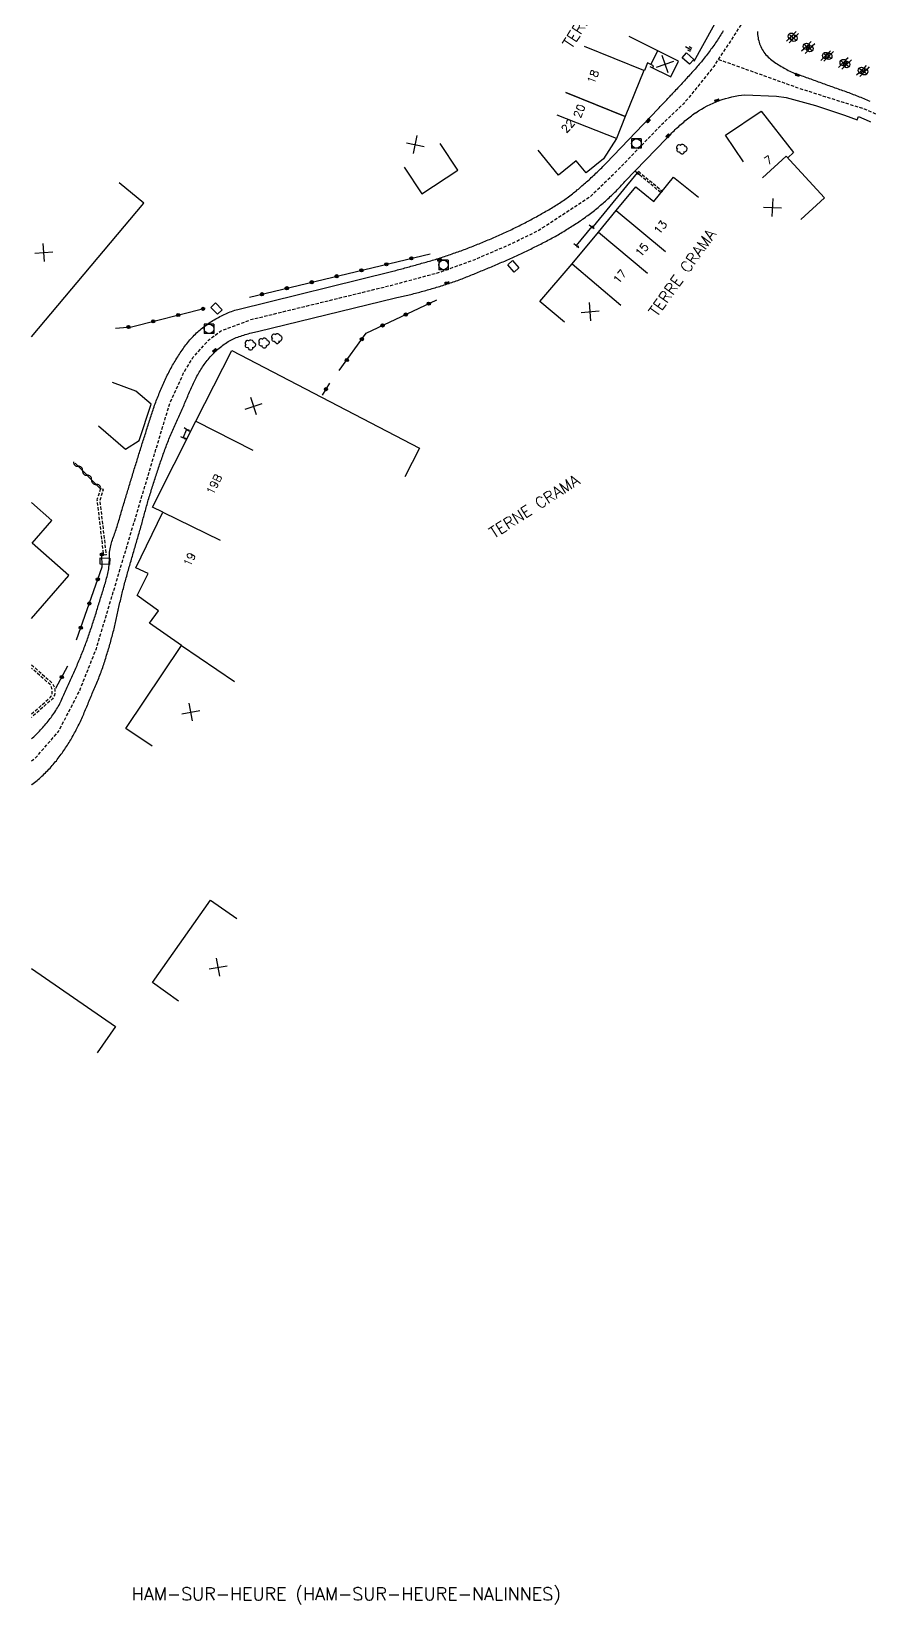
# Model space of a CAD drawing. Header units: millimetres. Extents: x 151000 to 152000, y 111999 to 113000.
# Drawn here: x 151000 to 151130.9, y 112011.5 to 112257.2 of the extents above; entities that cross this region are included whole.
import ezdxf
from ezdxf.enums import TextEntityAlignment as Align

# ---------------------------------------------------------------- set-up
doc = ezdxf.new("R2010")
doc.units = ezdxf.units.MM
doc.linetypes.add('DASHED', pattern=[0.75, 0.5, -0.25])
doc.layers.get('0').update_dxf_attribs({"linetype": 'CONTINUOUS'})
for name, color, linetype in [('W0001', 6, 'DASHED'), ('W0008', 7, 'CONTINUOUS'), ('W0100', 7, 'CONTINUOUS'), ('W0105', 7, 'CONTINUOUS'), ('W0112', 1, 'DASHED'), ('W0211', 2, 'CONTINUOUS'), ('W0300', 7, 'CONTINUOUS'), ('W0302', 3, 'CONTINUOUS'), ('W0310', 3, 'CONTINUOUS'), ('W0322', 7, 'CONTINUOUS'), ('W0400', 7, 'CONTINUOUS'), ('W0420', 7, 'CONTINUOUS'), ('W0454', 7, 'CONTINUOUS'), ('W0980', 7, 'CONTINUOUS'), ('W0989', 7, 'CONTINUOUS'), ('W0991', 7, 'CONTINUOUS'), ('W1102', 7, 'CONTINUOUS'), ('W1471', 7, 'CONTINUOUS')]:
    doc.layers.add(name, color=color, linetype=linetype)
doc.styles.get("Standard").update_dxf_attribs({"font": 'romans.shx', "width": 0.85})

# ---------------------------------------------------------------- blocks, each defined once
blk = doc.blocks.new('T400')
for p, q in [((-0.15, 0.3), (0.15, 0.3)), ((-0.15, -0.25), (-0.15, 0.3)), ((-0.15, 0.15), (0.15, 0.15)), ((-0.15, 0), (0.15, 0)), ((0.15, 0.3), (0.15, -0.25)), ((-0.15, -0.15), (0.15, -0.15)), ((-0.15, -0.25), (-0.15, -0.3)), ((-0.15, -0.3), (0.15, -0.3)), ((0.15, -0.3), (0.15, -0.25))]:
    blk.add_line(p, q)
blk = doc.blocks.new('t211o')
at = {"color": 0, "linetype": 'Continuous'}
for p, q in [((-0.29, 0.5), (-0.29, 0)), ((0, 1), (0, 0)), ((0.29, 0.5), (0.29, 0))]:
    blk.add_line(p, q, dxfattribs=at)
blk = doc.blocks.new('t991o')
at = {"color": 0, "linetype": 'Continuous'}
for p, q in [((-1, 1), (1, -1)), ((-1, -1), (1, 1))]:
    blk.add_line(p, q, dxfattribs=at)
blk = doc.blocks.new('T454')
for p, q in [((-0.25, 0.25), (0.25, -0.25)), ((-0.25, -0.25), (0.25, 0.25)), ((0.75, 0.75), (0.375, 0.375)), ((-0.375, -0.375), (-0.75, -0.75))]:
    blk.add_line(p, q)
blk.add_ellipse((0, 0), major_axis=(0.354, 0.354), ratio=1, start_param=5.497787143782138, end_param=11.78097245096172)
blk = doc.blocks.new('t105o')
for p, q in [((-0.5, 0), (0.5, 0)), ((0.5, 0), (0.2, 0.1)), ((0.5, 0), (0.2, -0.1))]:
    blk.add_line(p, q)
blk = doc.blocks.new('T420')
for p, q in [((0.75, 0.75), (-0.75, 0.75)), ((-0.75, 0.75), (-0.75, -0.75)), ((0.75, 0.75), (0.75, -0.75)), ((0.75, -0.75), (-0.75, -0.75))]:
    blk.add_line(p, q)
blk.add_ellipse((0, 0), major_axis=(-0.53, 0.53), ratio=1, start_param=3.926991, end_param=10.210176)
blk = doc.blocks.new('T300')
for p, q in [((-0.8, 0.51), (-0.86, 0.34)), ((-0.86, 0.34), (-0.86, 0.17)), ((-0.86, 0.17), (-0.74, 0.06)), ((-0.69, 0.63), (-0.8, 0.51)), ((-0.8, -0.06), (-0.74, 0.06)), ((-0.74, 0.06), (-0.69, 0.11)), ((-0.57, 0.69), (-0.69, 0.63)), ((-0.46, 0.69), (-0.57, 0.69)), ((-0.29, 0.63), (-0.46, 0.69)), ((-0.29, 0.63), (-0.17, 0.74)), ((-0.23, 0.57), (-0.29, 0.63)), ((-0.17, 0.74), (-0.06, 0.8)), ((-0.06, 0.8), (0.06, 0.8)), ((0.06, 0.8), (0.23, 0.74)), ((0.23, 0.74), (0.34, 0.63)), ((0.34, 0.63), (0.4, 0.51)), ((0.46, 0.46), (0.34, 0.46)), ((0.4, 0.51), (0.4, 0.46)), ((0.57, 0.4), (0.46, 0.46)), ((0.57, 0.4), (0.69, 0.29)), ((0.69, 0.29), (0.74, 0.17)), ((0.74, 0.06), (0.69, -0.17)), ((0.74, 0.17), (0.74, 0.06)), ((-0.8, -0.17), (-0.8, -0.06)), ((-0.8, -0.23), (-0.8, -0.17)), ((-0.74, -0.34), (-0.8, -0.23)), ((-0.69, -0.4), (-0.74, -0.34)), ((-0.51, -0.46), (-0.69, -0.4)), ((-0.4, -0.46), (-0.51, -0.46)), ((-0.4, -0.46), (-0.34, -0.46)), ((-0.34, -0.46), (-0.34, -0.4)), ((-0.34, -0.51), (-0.34, -0.46)), ((-0.29, -0.63), (-0.34, -0.51)), ((-0.17, -0.74), (-0.29, -0.63)), ((-0.06, -0.8), (-0.17, -0.74)), ((0.06, -0.8), (-0.06, -0.8)), ((0.17, -0.74), (0.06, -0.8)), ((0.23, -0.69), (0.17, -0.74)), ((0.29, -0.46), (0.23, -0.46)), ((0.29, -0.63), (0.23, -0.69)), ((0.46, -0.4), (0.29, -0.46)), ((0.34, -0.51), (0.29, -0.63)), ((0.34, -0.51), (0.34, -0.46)), ((0.57, -0.34), (0.46, -0.4)), ((0.63, -0.29), (0.57, -0.34)), ((0.69, -0.17), (0.63, -0.29))]:
    blk.add_line(p, q)
blk = doc.blocks.new('t322o')
at = {"color": 0, "linetype": 'Continuous'}
for radius in [0.25, 0.15]:
    blk.add_circle((0, 0), radius, dxfattribs=at)
blk = doc.blocks.new('t310o')
at = {"color": 0, "linetype": 'Continuous'}
for centre, start, end in [((-0.5, 0.38), 216.8699, 323.1304), ((0.5, -0.37), 36.8699, 143.1303)]:
    blk.add_arc(centre, 0.625, start, end, dxfattribs=at)
blk = doc.blocks.new('T1471')
at = {"color": 0, "linetype": 'Continuous', "flags": 128}
blk.add_lwpolyline([(-0.75, -0.5), (-0.75, 0.5), (0.75, 0.5), (0.75, -0.5), (-0.75, -0.5)], dxfattribs=at)

msp = doc.modelspace()

# ---------------------------------------------------------------- linework, layer by layer
at = {"layer": 'W0001', "flags": 128}
for points in [[(151201.77, 112324.51), (151198.23, 112321.89), (151195.42, 112319.83), (151192.08, 112317.41), (151187.11, 112314), (151182.17, 112310.96), (151178.19, 112308.82), (151175.79, 112307.8), (151173.69, 112307.09), (151170.16, 112306.1), (151166.39, 112305.24), (151163.48, 112304.67), (151159.9, 112304.05), (151157.11, 112303.62), (151153.57, 112303.11), (151150.2, 112302.7), (151147.04, 112302.31), (151144.16, 112301.99), (151140.94, 112301.62), (151137.11, 112300.81), (151133.21, 112299.44), (151129.6, 112296.97), (151126.31, 112293.42), (151124.19, 112290.32), (151122.36, 112286.75), (151121.23, 112284.21), (151119.45, 112279.67), (151118.36, 112276.69), (151117.79, 112275.14), (151116.54, 112271.01), (151113.92, 112264.76), (151112.45, 112261.45), (151111.67, 112259.55), (151109.15, 112255.61), (151106.6, 112251.75), (151104.53, 112249.13), (151101.85, 112245.88)], [(151107.33, 112252.85), (151119.59, 112248.47), (151122.79, 112247.43), (151130.09, 112245.13), (151132.58, 112244.05), (151135.71, 112242.63), (151140.37, 112240.59), (151146.72, 112237.65), (151152.21, 112234.95), (151156.46, 112232.77), (151164.56, 112228.59), (151184.79, 112218.53)], [(151000, 112143.28), (151000.66, 112143.8), (151004.21, 112147.86), (151007.51, 112154.2), (151010.15, 112160.87), (151021.56, 112198.97), (151023.78, 112203.88), (151025.24, 112206.28), (151027.64, 112208.98), (151029.55, 112210.42), (151034.27, 112212.21), (151050.25, 112216.11), (151056.13, 112217.55), (151063.81, 112219.62), (151069.15, 112221.56), (151074.33, 112223.76), (151079.07, 112226.05), (151087.37, 112231.49), (151091.89, 112235.86), (151095.5, 112239.62), (151098.43, 112242.65), (151101.85, 112245.88)]]:
    msp.add_lwpolyline(points, dxfattribs=at)
at = {"layer": 'W0008', "flags": 128}
for points in [[(151108.09, 112257.33), (151107.96, 112257.12), (151107.83, 112256.9), (151107.7, 112256.69), (151107.57, 112256.48), (151107.44, 112256.27), (151107.3, 112256.06), (151107.17, 112255.85), (151107.03, 112255.64), (151106.89, 112255.44), (151106.75, 112255.23), (151106.6, 112255.03), (151106.46, 112254.83), (151106.32, 112254.62), (151106.17, 112254.42), (151106.02, 112254.22), (151105.87, 112254.02), (151105.73, 112253.82), (151105.58, 112253.62), (151105.42, 112253.42), (151105.27, 112253.23), (151105.12, 112253.03), (151104.97, 112252.83), (151104.81, 112252.64), (151104.66, 112252.45), (151104.5, 112252.26), (151104.34, 112252.08), (151104.17, 112251.89), (151104.01, 112251.71), (151103.85, 112251.52), (151103.68, 112251.34), (151103.52, 112251.16), (151103.35, 112250.97), (151103.18, 112250.79), (151103.02, 112250.61), (151102.85, 112250.43), (151102.69, 112250.24), (151102.52, 112250.06), (151102.35, 112249.87), (151102.18, 112249.68), (151102.01, 112249.5), (151101.84, 112249.31), (151101.67, 112249.13), (151101.5, 112248.94), (151101.33, 112248.76), (151101.16, 112248.57), (151100.98, 112248.39), (151100.81, 112248.2), (151100.64, 112248.02), (151100.47, 112247.83), (151100.3, 112247.65), (151100.12, 112247.47), (151099.95, 112247.28), (151099.91, 112247.24)], [(151113.42, 112257.22), (151113.43, 112256.96), (151113.45, 112256.72), (151113.48, 112256.47), (151113.52, 112256.23), (151113.56, 112255.99), (151113.62, 112255.76), (151113.69, 112255.52), (151113.76, 112255.29), (151113.85, 112255.07), (151113.95, 112254.84), (151114.06, 112254.62), (151114.17, 112254.41), (151114.3, 112254.19), (151114.44, 112253.98), (151114.6, 112253.77), (151114.76, 112253.57), (151114.93, 112253.38), (151115.11, 112253.2), (151115.29, 112253.03), (151115.48, 112252.87), (151115.68, 112252.71), (151115.88, 112252.56), (151116.08, 112252.41), (151116.29, 112252.27), (151116.5, 112252.13), (151116.71, 112252), (151116.93, 112251.87), (151117.15, 112251.74), (151117.37, 112251.61), (151117.59, 112251.49), (151117.81, 112251.36), (151118.03, 112251.24), (151118.25, 112251.12), (151118.48, 112251.01), (151118.71, 112250.91), (151118.94, 112250.81), (151119.17, 112250.71), (151119.4, 112250.62), (151119.63, 112250.53), (151119.87, 112250.45), (151120.1, 112250.36), (151120.34, 112250.28), (151120.57, 112250.2), (151120.81, 112250.12), (151121.05, 112250.04), (151121.28, 112249.96), (151121.52, 112249.87), (151121.76, 112249.79), (151121.99, 112249.71), (151122.22, 112249.62), (151122.46, 112249.53), (151122.7, 112249.44), (151122.93, 112249.35), (151123.17, 112249.27), (151123.41, 112249.18), (151123.64, 112249.09), (151123.88, 112249.01), (151124.12, 112248.92), (151124.36, 112248.84), (151124.59, 112248.75), (151124.83, 112248.67), (151125.07, 112248.59), (151125.31, 112248.5), (151125.54, 112248.42), (151125.78, 112248.33), (151126.02, 112248.25), (151126.26, 112248.16), (151126.49, 112248.08), (151126.73, 112247.99), (151126.97, 112247.91), (151127.21, 112247.82), (151127.44, 112247.73), (151127.68, 112247.65), (151127.92, 112247.56), (151128.15, 112247.47), (151128.39, 112247.38), (151128.62, 112247.29), (151128.86, 112247.2), (151129.09, 112247.1), (151129.33, 112247.01), (151129.56, 112246.92), (151129.8, 112246.82), (151130.03, 112246.73), (151130.27, 112246.63), (151130.5, 112246.54), (151130.73, 112246.44), (151130.97, 112246.34)], [(151000, 112146.72), (151000.18, 112146.88), (151000.36, 112147.05), (151000.54, 112147.23), (151000.72, 112147.41), (151000.9, 112147.59), (151001.08, 112147.77), (151001.25, 112147.96), (151001.43, 112148.14), (151001.6, 112148.33), (151001.77, 112148.52), (151001.94, 112148.71), (151002.11, 112148.9), (151002.27, 112149.09), (151002.43, 112149.29), (151002.59, 112149.49), (151002.75, 112149.69), (151002.91, 112149.89), (151003.06, 112150.09), (151003.21, 112150.3), (151003.36, 112150.5), (151003.51, 112150.71), (151003.65, 112150.92), (151003.79, 112151.14), (151003.93, 112151.35), (151004.06, 112151.57), (151004.19, 112151.79), (151004.31, 112152.02), (151004.43, 112152.25), (151004.54, 112152.47), (151004.65, 112152.7), (151004.76, 112152.94), (151004.87, 112153.17), (151004.97, 112153.4), (151005.08, 112153.63), (151005.18, 112153.87), (151005.29, 112154.1), (151005.39, 112154.33), (151005.5, 112154.57), (151005.6, 112154.79), (151005.7, 112155.02), (151005.81, 112155.25), (151005.91, 112155.47), (151006.01, 112155.7), (151006.12, 112155.93), (151006.22, 112156.15), (151006.32, 112156.38), (151006.42, 112156.61), (151006.52, 112156.84), (151006.62, 112157.07), (151006.73, 112157.29), (151006.82, 112157.52), (151006.92, 112157.75), (151007.02, 112157.98), (151007.12, 112158.21), (151007.22, 112158.44), (151007.31, 112158.67), (151007.41, 112158.9), (151007.51, 112159.13), (151007.6, 112159.36), (151007.7, 112159.59), (151007.79, 112159.82), (151007.88, 112160.05), (151007.97, 112160.28), (151008.07, 112160.51), (151008.16, 112160.75), (151008.25, 112160.98), (151008.34, 112161.21), (151008.42, 112161.45), (151008.51, 112161.68), (151008.6, 112161.91), (151008.68, 112162.14), (151008.76, 112162.37), (151008.85, 112162.61), (151008.93, 112162.84), (151009.01, 112163.07), (151009.09, 112163.31), (151009.17, 112163.54), (151009.25, 112163.77), (151009.33, 112164.01), (151009.41, 112164.24), (151009.49, 112164.48), (151009.56, 112164.71), (151009.64, 112164.95), (151009.72, 112165.18), (151009.79, 112165.42), (151009.87, 112165.65), (151009.94, 112165.89), (151010.01, 112166.12), (151010.09, 112166.36), (151010.16, 112166.6), (151010.24, 112166.83), (151010.31, 112167.07), (151010.38, 112167.31), (151010.45, 112167.54), (151010.52, 112167.78), (151010.6, 112168.01), (151010.67, 112168.25), (151010.74, 112168.49), (151010.81, 112168.72), (151010.88, 112168.96), (151010.96, 112169.2), (151011.03, 112169.44), (151011.1, 112169.68), (151011.18, 112169.92), (151011.25, 112170.15), (151011.33, 112170.39), (151011.4, 112170.63), (151011.48, 112170.87), (151011.55, 112171.11), (151011.62, 112171.35), (151011.69, 112171.59), (151011.75, 112171.83), (151011.81, 112172.07), (151011.87, 112172.31), (151011.93, 112172.56), (151011.98, 112172.8), (151012.03, 112173.05), (151012.08, 112173.29), (151012.11, 112173.55), (151012.14, 112173.81), (151012.15, 112174.07), (151012.16, 112174.33), (151012.17, 112174.59), (151012.17, 112174.85), (151012.17, 112175.11), (151012.18, 112175.37), (151012.19, 112175.63), (151012.21, 112175.89), (151012.24, 112176.15), (151012.28, 112176.41), (151012.33, 112176.65), (151012.38, 112176.88), (151012.44, 112177.12), (151012.51, 112177.35), (151012.58, 112177.58), (151012.66, 112177.82), (151012.74, 112178.05), (151012.82, 112178.28), (151012.9, 112178.5), (151012.98, 112178.73), (151013.06, 112178.96), (151013.15, 112179.19), (151013.22, 112179.42), (151013.3, 112179.65), (151013.37, 112179.88), (151013.45, 112180.12), (151013.52, 112180.36), (151013.59, 112180.6), (151013.67, 112180.84), (151013.74, 112181.08), (151013.81, 112181.33), (151013.88, 112181.57), (151013.95, 112181.81), (151014.02, 112182.05), (151014.09, 112182.29), (151014.16, 112182.53), (151014.23, 112182.77), (151014.3, 112183.01), (151014.38, 112183.25), (151014.45, 112183.49), (151014.52, 112183.73), (151014.59, 112183.97), (151014.66, 112184.21), (151014.73, 112184.44), (151014.8, 112184.67), (151014.86, 112184.89), (151014.93, 112185.12), (151015, 112185.34), (151015.07, 112185.57), (151015.14, 112185.8), (151015.21, 112186.02), (151015.28, 112186.26), (151015.35, 112186.49), (151015.42, 112186.73), (151015.49, 112186.97), (151015.57, 112187.2), (151015.64, 112187.44), (151015.71, 112187.67), (151015.78, 112187.91), (151015.86, 112188.15), (151015.93, 112188.38), (151016, 112188.62), (151016.07, 112188.85), (151016.15, 112189.09), (151016.22, 112189.33), (151016.29, 112189.56), (151016.36, 112189.8), (151016.44, 112190.03), (151016.51, 112190.27), (151016.58, 112190.51), (151016.65, 112190.74), (151016.73, 112190.98), (151016.8, 112191.21), (151016.88, 112191.45), (151016.95, 112191.68), (151017.02, 112191.92), (151017.1, 112192.16), (151017.17, 112192.39), (151017.25, 112192.63), (151017.32, 112192.86), (151017.4, 112193.1), (151017.47, 112193.33), (151017.55, 112193.57), (151017.62, 112193.8), (151017.7, 112194.04), (151017.77, 112194.28), (151017.85, 112194.52), (151017.93, 112194.76), (151018, 112195), (151018.08, 112195.24), (151018.15, 112195.48), (151018.22, 112195.72), (151018.3, 112195.96), (151018.37, 112196.2), (151018.45, 112196.44), (151018.53, 112196.68), (151018.6, 112196.92), (151018.68, 112197.16), (151018.76, 112197.4), (151018.84, 112197.64), (151018.92, 112197.88), (151019, 112198.12), (151019.08, 112198.35), (151019.16, 112198.59), (151019.25, 112198.83), (151019.33, 112199.06), (151019.42, 112199.3), (151019.51, 112199.53), (151019.6, 112199.77), (151019.69, 112200), (151019.79, 112200.24), (151019.88, 112200.48), (151019.98, 112200.71), (151020.08, 112200.95), (151020.18, 112201.18), (151020.27, 112201.42), (151020.37, 112201.65), (151020.48, 112201.89), (151020.58, 112202.12), (151020.68, 112202.35), (151020.79, 112202.59), (151020.89, 112202.82), (151021, 112203.05), (151021.11, 112203.28), (151021.22, 112203.51), (151021.34, 112203.73), (151021.45, 112203.96), (151021.57, 112204.19), (151021.69, 112204.41), (151021.81, 112204.64), (151021.94, 112204.86), (151022.06, 112205.08), (151022.19, 112205.3), (151022.32, 112205.52), (151022.45, 112205.74), (151022.58, 112205.95), (151022.71, 112206.17), (151022.85, 112206.38), (151022.98, 112206.59), (151023.12, 112206.81), (151023.25, 112207.02), (151023.39, 112207.23), (151023.54, 112207.43), (151023.68, 112207.64), (151023.83, 112207.84), (151023.97, 112208.05), (151024.12, 112208.25), (151024.28, 112208.45), (151024.43, 112208.64), (151024.59, 112208.84), (151024.76, 112209.03), (151024.92, 112209.22), (151025.09, 112209.41), (151025.26, 112209.59), (151025.44, 112209.78), (151025.62, 112209.95), (151025.8, 112210.12), (151025.98, 112210.29), (151026.17, 112210.46), (151026.35, 112210.62), (151026.54, 112210.78), (151026.74, 112210.93), (151026.93, 112211.08), (151027.13, 112211.23), (151027.33, 112211.38), (151027.53, 112211.52), (151027.74, 112211.66), (151027.94, 112211.79), (151028.15, 112211.93), (151028.36, 112212.06), (151028.57, 112212.19), (151028.79, 112212.32), (151029, 112212.44), (151029.22, 112212.56), (151029.44, 112212.68), (151029.67, 112212.8), (151029.89, 112212.91), (151030.12, 112213.02), (151030.35, 112213.12), (151030.58, 112213.22), (151030.81, 112213.32), (151031.05, 112213.41), (151031.28, 112213.5), (151031.52, 112213.58), (151031.76, 112213.66), (151032, 112213.73), (151032.24, 112213.8), (151056.25, 112219.71), (151056.48, 112219.77), (151056.72, 112219.83), (151056.95, 112219.9), (151057.18, 112219.96), (151057.42, 112220.02), (151057.65, 112220.09), (151057.88, 112220.15), (151058.12, 112220.21), (151058.35, 112220.28), (151058.58, 112220.34), (151058.82, 112220.41), (151059.05, 112220.47), (151059.28, 112220.54), (151059.52, 112220.6), (151059.76, 112220.67), (151060, 112220.73), (151060.24, 112220.8), (151060.48, 112220.87), (151060.72, 112220.93), (151060.96, 112221), (151061.2, 112221.07), (151061.44, 112221.14), (151061.68, 112221.2), (151061.93, 112221.27), (151062.17, 112221.34), (151062.41, 112221.41), (151062.65, 112221.48), (151062.89, 112221.55), (151063.12, 112221.62), (151063.36, 112221.7), (151063.6, 112221.77), (151063.84, 112221.85), (151064.07, 112221.92), (151064.31, 112222), (151064.55, 112222.08), (151064.78, 112222.16), (151065.02, 112222.23), (151065.25, 112222.31), (151065.49, 112222.39), (151065.72, 112222.47), (151065.95, 112222.56), (151066.19, 112222.64), (151066.42, 112222.72), (151066.65, 112222.8), (151066.89, 112222.89), (151067.12, 112222.97), (151067.35, 112223.06), (151067.59, 112223.14), (151067.82, 112223.23), (151068.05, 112223.32), (151068.28, 112223.41), (151068.52, 112223.5), (151068.75, 112223.59), (151068.99, 112223.68), (151069.22, 112223.78), (151069.46, 112223.87), (151069.69, 112223.97), (151069.93, 112224.06), (151070.16, 112224.16), (151070.4, 112224.25), (151070.63, 112224.35), (151070.87, 112224.45), (151071.1, 112224.55), (151071.33, 112224.64), (151071.56, 112224.74), (151071.8, 112224.84), (151072.03, 112224.94), (151072.26, 112225.04), (151072.49, 112225.15), (151072.73, 112225.25), (151072.96, 112225.35), (151073.19, 112225.45), (151073.42, 112225.56), (151073.65, 112225.66), (151073.88, 112225.76), (151074.11, 112225.87), (151074.35, 112225.98), (151074.58, 112226.08), (151074.82, 112226.19), (151075.05, 112226.3), (151075.28, 112226.42), (151075.52, 112226.53), (151075.75, 112226.64), (151075.98, 112226.76), (151076.21, 112226.87), (151076.45, 112226.99), (151076.68, 112227.1), (151076.91, 112227.22), (151077.14, 112227.34), (151077.36, 112227.46), (151077.58, 112227.58), (151077.8, 112227.69), (151078.02, 112227.81), (151078.24, 112227.92), (151078.45, 112228.04), (151078.67, 112228.16), (151078.89, 112228.28), (151079.1, 112228.4), (151079.32, 112228.52), (151079.53, 112228.64), (151079.75, 112228.76), (151079.96, 112228.88), (151080.18, 112229), (151080.39, 112229.12), (151080.6, 112229.25), (151080.81, 112229.37), (151081.03, 112229.5), (151081.24, 112229.63), (151081.45, 112229.75), (151081.66, 112229.88), (151081.87, 112230.01), (151082.08, 112230.14), (151082.29, 112230.27), (151082.5, 112230.41), (151082.7, 112230.54), (151082.91, 112230.68), (151083.12, 112230.82), (151083.32, 112230.95), (151083.52, 112231.1), (151083.72, 112231.24), (151083.92, 112231.39), (151084.12, 112231.53), (151084.31, 112231.68), (151084.51, 112231.83), (151084.7, 112231.99), (151084.89, 112232.14), (151085.08, 112232.29), (151085.27, 112232.45), (151085.45, 112232.6), (151085.64, 112232.76), (151085.82, 112232.92), (151086.01, 112233.08), (151086.19, 112233.24), (151086.38, 112233.4), (151086.56, 112233.56), (151086.74, 112233.72), (151086.92, 112233.89), (151087.11, 112234.05), (151087.29, 112234.21), (151087.47, 112234.38), (151087.65, 112234.54), (151087.83, 112234.71), (151088.02, 112234.88), (151088.2, 112235.06), (151088.38, 112235.23), (151088.56, 112235.4), (151088.74, 112235.58), (151088.92, 112235.75), (151089.1, 112235.93), (151089.28, 112236.11), (151089.45, 112236.29), (151089.63, 112236.47), (151089.8, 112236.65), (151097.9, 112245.12), (151098.07, 112245.3), (151098.24, 112245.48), (151098.41, 112245.66), (151098.58, 112245.84), (151098.75, 112246.01), (151098.92, 112246.19), (151099.09, 112246.37), (151099.26, 112246.55), (151099.43, 112246.73), (151099.6, 112246.91), (151099.77, 112247.09), (151099.91, 112247.24)], [(151000, 112139.56), (151000.07, 112139.61), (151000.27, 112139.76), (151000.48, 112139.92), (151000.67, 112140.08), (151000.87, 112140.24), (151001.06, 112140.4), (151001.26, 112140.57), (151001.45, 112140.74), (151001.64, 112140.91), (151001.83, 112141.09), (151002.01, 112141.26), (151002.19, 112141.44), (151002.37, 112141.62), (151002.55, 112141.8), (151002.73, 112141.99), (151002.9, 112142.17), (151003.07, 112142.36), (151003.24, 112142.55), (151003.41, 112142.75), (151003.57, 112142.94), (151003.73, 112143.14), (151003.89, 112143.33), (151004.04, 112143.52), (151004.19, 112143.72), (151004.34, 112143.92), (151004.49, 112144.12), (151004.64, 112144.32), (151004.78, 112144.52), (151004.92, 112144.72), (151005.06, 112144.92), (151005.2, 112145.13), (151005.34, 112145.34), (151005.48, 112145.54), (151005.61, 112145.75), (151005.74, 112145.96), (151005.87, 112146.17), (151006, 112146.38), (151006.13, 112146.59), (151006.26, 112146.81), (151006.38, 112147.02), (151006.51, 112147.24), (151006.63, 112147.45), (151006.75, 112147.67), (151006.87, 112147.9), (151006.99, 112148.12), (151007.1, 112148.34), (151007.21, 112148.56), (151007.32, 112148.79), (151007.43, 112149.01), (151007.54, 112149.24), (151007.65, 112149.47), (151007.75, 112149.69), (151007.85, 112149.92), (151007.96, 112150.15), (151008.06, 112150.38), (151008.16, 112150.61), (151008.25, 112150.84), (151008.35, 112151.07), (151008.45, 112151.3), (151008.55, 112151.53), (151008.64, 112151.76), (151008.74, 112151.99), (151008.84, 112152.22), (151008.93, 112152.46), (151009.03, 112152.69), (151009.12, 112152.92), (151009.22, 112153.15), (151009.32, 112153.38), (151009.41, 112153.61), (151009.51, 112153.84), (151009.61, 112154.07), (151009.71, 112154.31), (151009.81, 112154.54), (151009.92, 112154.78), (151010.02, 112155.02), (151010.12, 112155.25), (151010.22, 112155.49), (151010.32, 112155.72), (151010.41, 112155.96), (151010.51, 112156.2), (151010.6, 112156.44), (151010.7, 112156.68), (151010.79, 112156.92), (151010.87, 112157.16), (151010.96, 112157.4), (151011.04, 112157.64), (151011.13, 112157.88), (151011.21, 112158.12), (151011.29, 112158.36), (151011.37, 112158.6), (151011.45, 112158.84), (151011.52, 112159.08), (151011.6, 112159.32), (151011.68, 112159.56), (151011.75, 112159.81), (151011.83, 112160.05), (151011.9, 112160.29), (151011.97, 112160.53), (151012.05, 112160.78), (151012.12, 112161.02), (151012.19, 112161.26), (151012.26, 112161.51), (151012.33, 112161.75), (151012.39, 112162), (151012.46, 112162.24), (151012.53, 112162.49), (151012.6, 112162.73), (151012.66, 112162.97), (151012.72, 112163.21), (151012.79, 112163.45), (151012.85, 112163.69), (151012.9, 112163.93), (151012.96, 112164.17), (151013.02, 112164.42), (151013.08, 112164.66), (151013.13, 112164.9), (151013.19, 112165.14), (151013.24, 112165.38), (151013.3, 112165.63), (151013.35, 112165.87), (151013.4, 112166.11), (151013.46, 112166.35), (151013.51, 112166.59), (151013.56, 112166.84), (151013.62, 112167.08), (151013.67, 112167.32), (151013.72, 112167.56), (151013.78, 112167.81), (151013.83, 112168.05), (151013.89, 112168.29), (151013.94, 112168.53), (151014, 112168.77), (151014.06, 112169.02), (151014.11, 112169.26), (151014.17, 112169.5), (151014.23, 112169.74), (151014.3, 112169.98), (151014.36, 112170.22), (151014.42, 112170.46), (151014.49, 112170.7), (151014.55, 112170.94), (151014.61, 112171.18), (151014.68, 112171.42), (151014.75, 112171.66), (151014.81, 112171.9), (151014.88, 112172.14), (151014.95, 112172.38), (151015.01, 112172.62), (151015.08, 112172.86), (151015.15, 112173.1), (151015.22, 112173.34), (151015.28, 112173.58), (151015.35, 112173.82), (151015.42, 112174.06), (151015.49, 112174.3), (151015.56, 112174.54), (151015.63, 112174.78), (151015.7, 112175.02), (151015.77, 112175.25), (151015.84, 112175.49), (151015.91, 112175.73), (151015.98, 112175.97), (151016.05, 112176.21), (151016.12, 112176.45), (151016.19, 112176.69), (151016.26, 112176.93), (151016.33, 112177.17), (151016.4, 112177.4), (151016.47, 112177.64), (151016.54, 112177.88), (151016.61, 112178.12), (151016.68, 112178.36), (151016.75, 112178.6), (151016.82, 112178.84), (151016.88, 112179.08), (151016.95, 112179.32), (151017.02, 112179.56), (151017.09, 112179.8), (151017.16, 112180.04), (151017.23, 112180.28), (151017.29, 112180.51), (151017.35, 112180.74), (151017.42, 112180.98), (151017.48, 112181.21), (151017.54, 112181.45), (151017.61, 112181.68), (151017.67, 112181.92), (151017.73, 112182.15), (151017.8, 112182.39), (151017.86, 112182.62), (151017.93, 112182.86), (151017.99, 112183.09), (151018.06, 112183.32), (151018.12, 112183.56), (151018.19, 112183.79), (151018.26, 112184.02), (151018.34, 112184.26), (151018.41, 112184.51), (151018.49, 112184.75), (151018.56, 112184.99), (151018.63, 112185.23), (151018.71, 112185.47), (151018.78, 112185.71), (151018.86, 112185.95), (151018.93, 112186.19), (151019.01, 112186.43), (151019.08, 112186.67), (151019.16, 112186.91), (151019.24, 112187.15), (151019.31, 112187.39), (151019.39, 112187.63), (151019.47, 112187.86), (151019.54, 112188.1), (151019.62, 112188.34), (151019.7, 112188.58), (151019.78, 112188.82), (151019.86, 112189.06), (151019.94, 112189.3), (151020.02, 112189.54), (151020.1, 112189.77), (151020.18, 112190.01), (151020.26, 112190.25), (151020.35, 112190.49), (151020.43, 112190.72), (151020.51, 112190.96), (151020.6, 112191.2), (151020.68, 112191.43), (151020.77, 112191.67), (151020.86, 112191.91), (151020.94, 112192.14), (151021.03, 112192.38), (151021.12, 112192.61), (151021.21, 112192.85), (151021.3, 112193.08), (151021.39, 112193.32), (151021.49, 112193.56), (151021.58, 112193.79), (151021.68, 112194.03), (151021.78, 112194.26), (151021.88, 112194.5), (151021.98, 112194.73), (151022.08, 112194.96), (151022.18, 112195.2), (151022.28, 112195.43), (151022.39, 112195.66), (151022.49, 112195.89), (151022.6, 112196.13), (151022.7, 112196.36), (151022.81, 112196.59), (151022.91, 112196.82), (151023.02, 112197.05), (151023.12, 112197.28), (151023.23, 112197.51), (151023.33, 112197.75), (151023.44, 112197.98), (151023.54, 112198.21), (151023.64, 112198.43), (151023.74, 112198.66), (151023.84, 112198.88), (151023.93, 112199.11), (151024.03, 112199.33), (151024.12, 112199.56), (151024.22, 112199.79), (151024.31, 112200.01), (151024.41, 112200.24), (151024.5, 112200.47), (151024.6, 112200.69), (151024.7, 112200.92), (151024.79, 112201.14), (151024.89, 112201.37), (151024.99, 112201.59), (151025.09, 112201.82), (151025.19, 112202.04), (151025.3, 112202.26), (151025.4, 112202.48), (151025.51, 112202.7), (151025.62, 112202.92), (151025.74, 112203.14), (151025.85, 112203.35), (151025.97, 112203.57), (151026.1, 112203.78), (151026.22, 112203.99), (151026.35, 112204.2), (151026.48, 112204.41), (151026.61, 112204.61), (151026.74, 112204.82), (151026.88, 112205.02), (151027.01, 112205.22), (151027.16, 112205.42), (151027.3, 112205.61), (151027.45, 112205.81), (151027.6, 112206), (151027.76, 112206.19), (151027.92, 112206.37), (151028.08, 112206.55), (151028.25, 112206.73), (151028.42, 112206.91), (151028.6, 112207.09), (151028.78, 112207.26), (151028.96, 112207.43), (151029.14, 112207.59), (151029.33, 112207.75), (151029.52, 112207.91), (151029.72, 112208.06), (151029.92, 112208.21), (151030.12, 112208.36), (151030.32, 112208.5), (151030.53, 112208.64), (151030.74, 112208.77), (151030.95, 112208.9), (151031.15, 112209.02), (151031.36, 112209.12), (151031.58, 112209.22), (151031.79, 112209.31), (151032.01, 112209.39), (151032.23, 112209.47), (151032.45, 112209.55), (151032.69, 112209.63), (151032.93, 112209.71), (151033.16, 112209.79), (151033.4, 112209.86), (151033.64, 112209.94), (151033.88, 112210), (151034.12, 112210.07), (151034.36, 112210.14), (151034.6, 112210.2), (151034.84, 112210.26), (151035.08, 112210.31), (151035.32, 112210.37), (151056.87, 112215.59), (151057.11, 112215.65), (151057.35, 112215.7), (151057.59, 112215.75), (151057.83, 112215.81), (151058.07, 112215.86), (151058.31, 112215.92), (151058.55, 112215.97), (151058.79, 112216.03), (151059.02, 112216.09), (151059.26, 112216.15), (151059.5, 112216.2), (151059.74, 112216.26), (151059.98, 112216.33), (151060.21, 112216.39), (151060.45, 112216.45), (151060.69, 112216.51), (151060.92, 112216.58), (151061.16, 112216.64), (151061.4, 112216.71), (151061.64, 112216.77), (151061.87, 112216.84), (151062.11, 112216.91), (151062.35, 112216.98), (151062.59, 112217.05), (151062.83, 112217.12), (151063.07, 112217.19), (151063.3, 112217.26), (151063.54, 112217.33), (151063.78, 112217.4), (151064.01, 112217.48), (151064.25, 112217.55), (151064.49, 112217.63), (151064.72, 112217.7), (151064.96, 112217.78), (151065.19, 112217.86), (151065.43, 112217.94), (151065.66, 112218.02), (151065.9, 112218.1), (151066.13, 112218.18), (151066.37, 112218.26), (151066.6, 112218.34), (151066.83, 112218.43), (151067.06, 112218.52), (151067.29, 112218.6), (151067.52, 112218.69), (151067.75, 112218.78), (151067.98, 112218.87), (151068.2, 112218.96), (151068.43, 112219.05), (151068.66, 112219.14), (151068.89, 112219.24), (151069.12, 112219.33), (151069.34, 112219.42), (151069.57, 112219.52), (151069.8, 112219.61), (151070.03, 112219.7), (151070.25, 112219.8), (151070.48, 112219.89), (151070.72, 112219.99), (151070.95, 112220.08), (151071.18, 112220.18), (151071.41, 112220.28), (151071.64, 112220.37), (151071.87, 112220.47), (151072.1, 112220.57), (151072.33, 112220.66), (151072.56, 112220.76), (151072.79, 112220.86), (151073.02, 112220.96), (151073.25, 112221.06), (151073.48, 112221.16), (151073.71, 112221.25), (151073.94, 112221.35), (151074.17, 112221.46), (151074.4, 112221.56), (151074.63, 112221.66), (151074.86, 112221.76), (151075.08, 112221.86), (151075.31, 112221.97), (151075.54, 112222.07), (151075.76, 112222.17), (151075.99, 112222.28), (151076.21, 112222.38), (151076.44, 112222.48), (151076.66, 112222.59), (151076.89, 112222.7), (151077.11, 112222.8), (151077.34, 112222.91), (151077.56, 112223.01), (151077.78, 112223.12), (151078, 112223.23), (151078.23, 112223.34), (151078.45, 112223.45), (151078.67, 112223.56), (151078.89, 112223.67), (151079.11, 112223.78), (151079.34, 112223.89), (151079.56, 112224), (151079.78, 112224.12), (151080.01, 112224.24), (151080.24, 112224.36), (151080.47, 112224.47), (151080.7, 112224.59), (151080.93, 112224.72), (151081.15, 112224.84), (151081.38, 112224.96), (151081.61, 112225.08), (151081.83, 112225.21), (151082.06, 112225.34), (151082.28, 112225.47), (151082.51, 112225.6), (151082.73, 112225.73), (151082.94, 112225.86), (151083.16, 112225.99), (151083.37, 112226.13), (151083.59, 112226.26), (151083.8, 112226.39), (151084.02, 112226.53), (151084.23, 112226.66), (151084.44, 112226.79), (151084.66, 112226.93), (151084.87, 112227.07), (151085.08, 112227.2), (151085.29, 112227.34), (151085.5, 112227.48), (151085.71, 112227.62), (151085.92, 112227.76), (151086.12, 112227.91), (151086.33, 112228.05), (151086.54, 112228.2), (151086.74, 112228.34), (151086.94, 112228.49), (151087.15, 112228.64), (151087.35, 112228.79), (151087.55, 112228.95), (151087.75, 112229.1), (151087.95, 112229.26), (151088.14, 112229.42), (151088.34, 112229.58), (151088.53, 112229.74), (151088.73, 112229.9), (151088.92, 112230.06), (151089.11, 112230.23), (151089.3, 112230.39), (151089.49, 112230.56), (151089.68, 112230.73), (151089.87, 112230.9), (151090.05, 112231.07), (151090.24, 112231.24), (151090.42, 112231.41), (151090.61, 112231.59), (151090.79, 112231.76), (151090.97, 112231.94), (151091.15, 112232.11), (151091.33, 112232.29), (151091.51, 112232.47), (151091.68, 112232.65), (151091.86, 112232.83), (151092.03, 112233.02), (151092.21, 112233.2), (151092.38, 112233.39), (151092.55, 112233.57), (151092.72, 112233.76), (151099.2, 112240.48), (151099.36, 112240.66), (151099.53, 112240.84), (151099.7, 112241.02), (151099.87, 112241.19), (151100.04, 112241.37), (151100.21, 112241.54), (151100.39, 112241.71), (151100.57, 112241.88), (151100.75, 112242.04), (151100.94, 112242.21), (151101.13, 112242.39), (151101.32, 112242.56), (151101.51, 112242.73), (151101.71, 112242.9), (151101.9, 112243.06), (151102.09, 112243.23), (151102.29, 112243.4), (151102.49, 112243.56), (151102.69, 112243.72), (151102.89, 112243.88), (151103.1, 112244.03), (151103.3, 112244.18), (151103.51, 112244.33), (151103.72, 112244.48), (151103.79, 112244.52)]]:
    msp.add_lwpolyline(points, dxfattribs=at)
msp.add_lwpolyline([(151103.79, 112244.52, -0.128679), (151111.47, 112247.31), (151116.42, 112247.12), (151117.92, 112246.88), (151122.5, 112245.62), (151127.05, 112244.15), (151129, 112243.43), (151129.24, 112243.91), (151130.88, 112243.22), (151131.1, 112243.11)], format="xyb", dxfattribs=at)
at = {"layer": 'W0100', "flags": 128}
for points in [[(151096.62, 112251.71), (151099.87, 112250.1), (151101.1, 112252.59), (151097.85, 112254.2), (151093.37, 112256.41)], [(151096.79, 112252.05), (151097.85, 112254.2)], [(151097.08, 112251.5), (151097.19, 112251.86), (151096.27, 112252.3), (151095.78, 112251.09), (151095.68, 112251.13), (151092.78, 112243.93), (151091.42, 112240.48), (151089.35, 112237.29), (151086.65, 112235.12), (151085.1, 112237.02), (151082.32, 112234.77), (151079.18, 112238.67)], [(151092.8, 112243.98), (151092.81, 112243.99)], [(151111.25, 112236.86), (151108.45, 112241), (151114.03, 112244.77), (151119.04, 112238.29), (151118.15, 112237.48)], [(151058.24, 112236.02), (151060.98, 112231.84), (151066.62, 112235.54), (151063.88, 112239.73)], [(151114.23, 112234.35), (151117.91, 112237.73), (151123.92, 112231.2), (151120.23, 112227.82)], [(151000, 112209.52), (151017.55, 112230.37), (151013.73, 112233.59)], [(151083.26, 112211.79), (151079.45, 112215.03), (151084.49, 112220.94), (151088.57, 112225.85), (151091.36, 112229.25), (151094.41, 112232.93), (151097.25, 112230.65), (151100.33, 112234.46), (151104.22, 112231.32)], [(151094.64, 112235.13), (151087.75, 112226.76), (151087.53, 112226.73), (151085.12, 112223.77)], [(151018.88, 112145.57), (151014.74, 112148.37), (151023.46, 112161.3), (151018.46, 112164.81), (151019.87, 112166.72), (151016.54, 112169.1), (151018.21, 112172.55), (151016.3, 112173.47), (151020.52, 112182.16), (151018.93, 112182.93), (151025.67, 112196.34), (151031.3, 112207.37), (151060.63, 112192.11), (151058.33, 112187.68)], [(151023.71, 112193.75), (151024.3, 112195.08)], [(151000, 112165.51), (151005.84, 112172.23), (151000.1, 112177.31), (151003.2, 112180.84), (151000, 112183.65)], [(151023, 112105.79), (151018.91, 112108.67), (151027.99, 112121.54), (151032.08, 112118.66)], [(151000, 112110.87), (151013.12, 112101.8), (151010.28, 112097.69)]]:
    msp.add_lwpolyline(points, dxfattribs=at)
at = {"layer": 'W0112', "flags": 128}
for points in [[(151094.84, 112235.37), (151098.57, 112232.27), (151098.37, 112232.02), (151094.64, 112235.13)], [(151010.8, 112185.81), (151010.24, 112184.05), (151011.24, 112175.47), (151011.71, 112175.52), (151010.72, 112184.01), (151011.25, 112185.67)]]:
    msp.add_lwpolyline(points, close=True, dxfattribs=at)
for points in [[(151000, 112158.31), (151003.14, 112155.56), (151003.29, 112155.38), (151003.41, 112155.18), (151003.51, 112154.98), (151003.6, 112154.68), (151003.65, 112154.37), (151003.66, 112154.11), (151003.64, 112153.84), (151003.59, 112153.58), (151003.52, 112153.38), (151003.42, 112153.19), (151003.3, 112153.01), (151001.91, 112151.76), (151000, 112150.09)], [(151000, 112150.62), (151001.64, 112152.05), (151003, 112153.27), (151003.08, 112153.39), (151003.16, 112153.53), (151003.21, 112153.69), (151003.25, 112153.89), (151003.26, 112154.11), (151003.25, 112154.34), (151003.21, 112154.59), (151003.14, 112154.83), (151003.06, 112154.99), (151002.97, 112155.14), (151002.86, 112155.28), (151000, 112157.78)]]:
    msp.add_lwpolyline(points, dxfattribs=at)
at = {"layer": 'W0211', "flags": 128}
msp.add_lwpolyline([(151110.93, 112268.17), (151109.41, 112263.27), (151103.51, 112252.49)], dxfattribs=at)
at = {"layer": 'W0302', "flags": 128}
msp.add_lwpolyline([(151010.46, 112195.6), (151014.67, 112192), (151016.81, 112193.31), (151018.71, 112199), (151016.33, 112201.02), (151012.66, 112202.41)], dxfattribs=at)
at = {"layer": 'W0310', "flags": 128}
msp.add_lwpolyline([(151010.81, 112185.77), (151006.84, 112189.77)], dxfattribs=at)
at = {"layer": 'W0322', "flags": 128}
for points in [[(151034.08, 112215.71), (151062.32, 112222.49)], [(151013.15, 112210.87), (151015.62, 112211.09), (151027.16, 112213.98)], [(151048.1, 112204.28), (151052.32, 112210.11), (151063.33, 112215.28)], [(151045.45, 112200.4), (151046.6, 112202.3)], [(151007.05, 112162.21), (151011.04, 112173.58), (151011, 112175.6)], [(151003.79, 112154.63), (151005.69, 112158.15)]]:
    msp.add_lwpolyline(points, dxfattribs=at)
at = {"layer": 'W1102', "flags": 128}
for points in [[(151095.68, 112251.13), (151086.4, 112254.86)], [(151091.42, 112240.48), (151082.12, 112244.15)], [(151091.36, 112229.25), (151099.06, 112222.87)], [(151088.57, 112225.85), (151096.26, 112219.47)], [(151084.49, 112220.94), (151092.1, 112214.46)], [(151025.67, 112196.34), (151034.59, 112191.8)], [(151020.52, 112182.16), (151029.51, 112177.79)], [(151023.46, 112161.3), (151031.75, 112155.71)]]:
    msp.add_lwpolyline(points, dxfattribs=at)
msp.add_lwpolyline([(151083.51, 112247.67), (151092.78, 112243.93)], close=True, dxfattribs=at)

# ---------------------------------------------------------------- block references
at = {"layer": 'W0105'}
for p, rotation in [((151094.64, 112235.13), 321.673293173428), ((151087.53, 112226.73), 322.8384683915257), ((151085.12, 112223.77), 322.0273640662034), ((151024.3, 112195.08), 326.2974922678181), ((151023.71, 112193.75), 332.9786828627347)]:
    msp.add_blockref('t105o', p, dxfattribs=dict(at, rotation=rotation))
at = {"layer": 'W0211', "rotation": 61.01426014006888}
msp.add_blockref('t211o', (151103.06, 112254.36), dxfattribs=at)
at = {"layer": 'W0300'}
for p in [(151101.66, 112238.82), (151034.24, 112208.25), (151036.38, 112208.54), (151038.39, 112209.25)]:
    msp.add_blockref('T300', p, dxfattribs=at)
at = {"layer": 'W0310', "rotation": 134.7996699464683}
for p in [(151007.29, 112189.31), (151008.7, 112187.9), (151010.11, 112186.48)]:
    msp.add_blockref('t310o', p, dxfattribs=at)
at = {"layer": 'W0322'}
for p, rotation in [((151059.36, 112221.78), 13.50499106960304), ((151047.69, 112218.98), 13.50499106960304), ((151051.58, 112219.91), 13.50499106960304), ((151055.47, 112220.84), 13.50499106960304), ((151036.02, 112216.17), 13.50499106960304), ((151039.91, 112217.11), 13.50499106960304), ((151043.8, 112218.04), 13.50499106960304), ((151026.8, 112213.89), 14.04226819529424), ((151062.1, 112214.7), 25.14448422936679), ((151019.04, 112211.94), 14.04226819529424), ((151022.92, 112212.92), 14.04226819529424), ((151054.86, 112211.3), 25.14448422936679), ((151058.48, 112213), 25.14448422936679), ((151015.15, 112211.05), 5.114356361274337), ((151051.62, 112209.14), 54.12918458479396), ((151049.27, 112205.9), 54.12918458479396), ((151011, 112175.53), 91.29116660565532), ((151010.36, 112171.65), 70.6439886887417), ((151009.04, 112167.87), 70.6439886887417), ((151007.71, 112164.1), 70.6439886887417)]:
    msp.add_blockref('t322o', p, dxfattribs=dict(at, rotation=rotation))
for p in [(151046.02, 112201.35), (151004.74, 112156.39)]:
    msp.add_blockref('t322o', p, dxfattribs=at)
at = {"layer": 'W0400'}
for p, rotation in [((151119.64, 112250.42), 249.7914071450675), ((151107.1, 112246.43), 110.7004817832399), ((151096.37, 112243.28), 316.3065282573681), ((151099.45, 112240.91), 137.2790883390783), ((151063.7, 112221.6), 287.708183721111), ((151064.94, 112217.96), 95.45207539859344), ((151028.62, 112207.37), 133.7030765401666)]:
    msp.add_blockref('T400', p, dxfattribs=dict(at, rotation=rotation))
at = {"layer": 'W0420'}
for p in [(151094.52, 112239.71), (151064.38, 112220.75), (151027.75, 112210.77)]:
    msp.add_blockref('T420', p, dxfattribs=at)
at = {"layer": 'W0454'}
for p in [(151118.73, 112256.45), (151119.11, 112256.16), (151121.08, 112254.88), (151121.62, 112254.52), (151124.1, 112253.44), (151124.57, 112253.34), (151126.83, 112252.34), (151127.37, 112252.05), (151129.67, 112251.12), (151130.15, 112250.91)]:
    msp.add_blockref('T454', p, dxfattribs=at)
at = {"layer": 'W0991'}
for p, rotation in [((151099, 112252.1), 63.69998124918829), ((151059.96, 112239.55), 33.25165575257314), ((151115.76, 112229.73), 312.5774522733784), ((151001.94, 112222.69), 49.90789721792998), ((151087.3, 112213.45), 49.56025003260628), ((151034.72, 112198.68), 63.01117242815735), ((151024.9, 112150.92), 56.00381001251775), ((151029.17, 112111.07), 54.7999894733579)]:
    msp.add_blockref('t991o', p, dxfattribs=dict(at, rotation=rotation))
at = {"layer": 'W1471'}
for p, rotation in [((151102.58, 112252.98), 318.2220620771025), ((151075.29, 112220.53), 131.0809278890333), ((151028.93, 112213.92), 313.7406851185776), ((151011.47, 112174.49), 358.9921184093055)]:
    msp.add_blockref('T1471', p, dxfattribs=dict(at, rotation=rotation))

# ---------------------------------------------------------------- texts
at = {"layer": 'W0980'}
msp.add_text('HAM-SUR-HEURE (HAM-SUR-HEURE-NALINNES)', height=2, dxfattribs=at).set_placement((151049.19, 112013.07), align=Align.MIDDLE)
at = {"layer": 'W0989'}
for s, rotation, p in [('TERRE CRAMA', 56.9935, (151088, 112261.58)), ('TERRE CRAMA', 54.4267, (151101.69, 112219.53)), ('TERNE CRAMA', 32.6522, (151078.56, 112183.05))]:
    msp.add_text(s, height=1.75, rotation=rotation, dxfattribs=at).set_placement(p, align=Align.MIDDLE)
at = {"layer": 'W0991'}
for s, rotation, p in [('18', 68.0697, (151087.74, 112250.14)), ('22', 48.3354, (151083.81, 112242.45)), ('20', 68.4594, (151085.59, 112244.78)), ('7', 34.0527, (151115.16, 112237.09)), ('13', 50.3084, (151098.27, 112226.62)), ('15', 50.577, (151095.37, 112223.11)), ('17', 50.3174, (151091.92, 112218.93)), ('19B', 63.2918, (151028.55, 112186.49)), ('19', 64.0923, (151024.7, 112174.76))]:
    msp.add_text(s, height=1.25, rotation=rotation, dxfattribs=at).set_placement(p, align=Align.MIDDLE)

doc.saveas('drawing.dxf')
